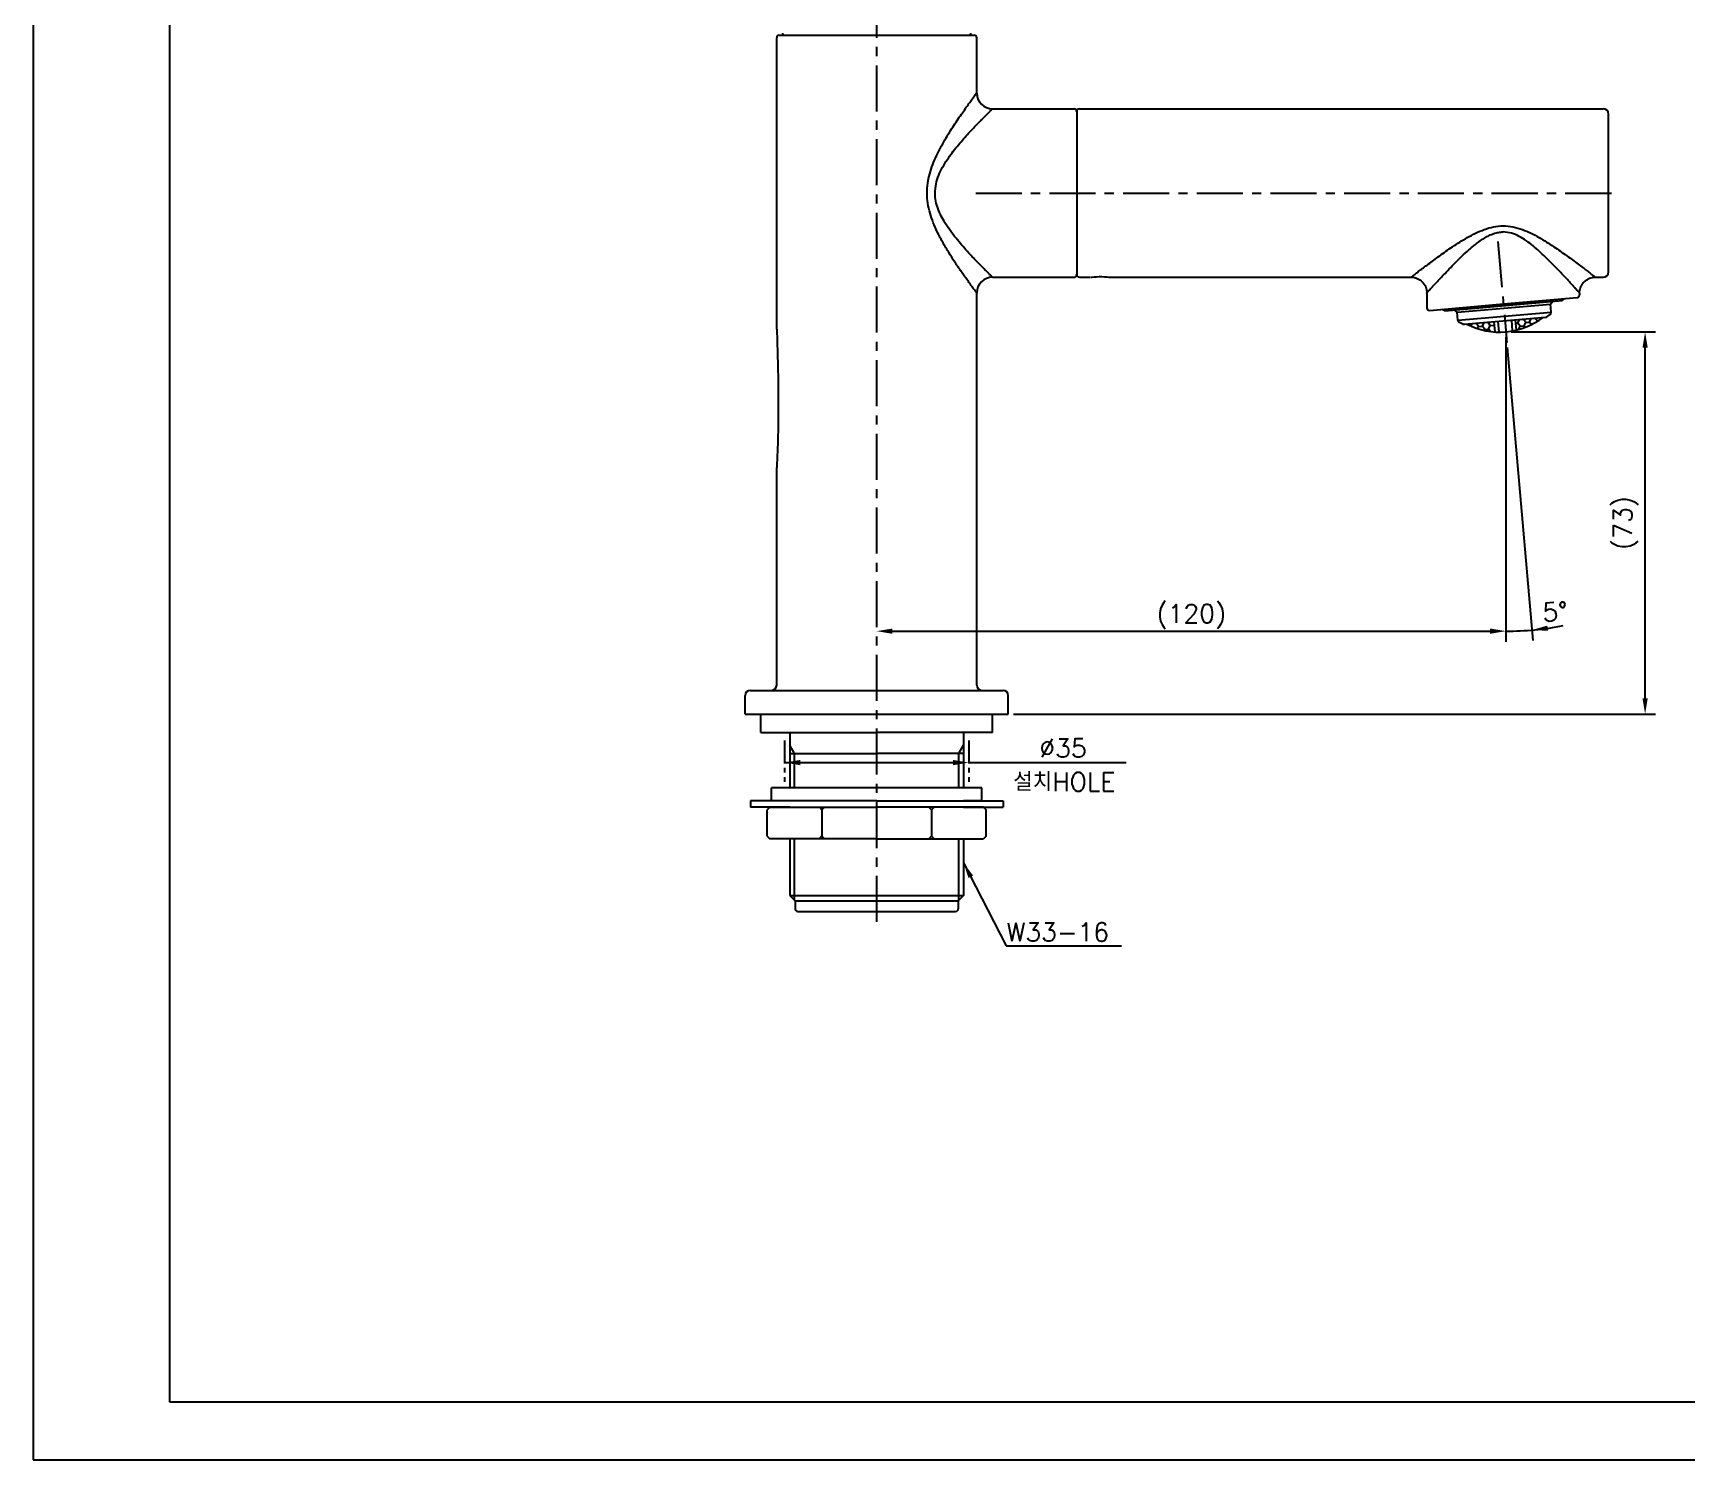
# Model space of a CAD drawing. Extents: x 16558 to 17152, y -14505 to -14085.
# Drawn here: x 16557.9 to 16872, y -14504.8 to -14233.7 of the extents above; entities that cross this region are included whole.
import ezdxf

# ---------------------------------------------------------------- set-up
doc = ezdxf.new("R2010")
doc.units = 0
doc.header["$LTSCALE"] = 7
doc.header["$MEASUREMENT"] = 0
doc.linetypes.add('CENTER', pattern=[2, 1.25, -0.25, 0.25, -0.25])
doc.linetypes.add('PHANTOM', pattern=[2.5, 1.25, -0.25, 0.25, -0.25, 0.25, -0.25])
doc.layers.get('0').update_dxf_attribs({"color": 2, "linetype": 'CONTINUOUS'})
for name, color, linetype in [('00_COMPONENTS', 7, 'CONTINUOUS'), ('08_ALL_FEATURES', 7, 'CONTINUOUS'), ('CL', 1, 'CENTER'), ('D', 2, 'CONTINUOUS'), ('DWG', 7, 'CONTINUOUS'), ('PH', 3, 'PHANTOM'), ('TXT', 4, 'CONTINUOUS')]:
    doc.layers.add(name, color=color, linetype=linetype)
doc.styles.add('GHS', font='ROMANS.shx', dxfattribs={"bigfont": 'GHS.shx'})
doc.dimstyles.new('STANDARD$7', dxfattribs={"dimscale": 0, "dimtxt": 3.5, "dimasz": 3, "dimexe": 2, "dimexo": 1, "dimgap": 1, "dimtad": 3, "dimtoh": 1, "dimdec": 4, "dimdsep": 46, "dimtxsty": 'GHS', "dimcen": 1, "dimclrd": 256, "dimclre": 256, "dimclrt": 256, "dimadec": 4, "dimazin": 2, "dimtfac": 1, "dimtdec": 4, "dimtix": 1, "dimtmove": 2, "dimatfit": 2, "dimfxl": 0, "dimtolj": 1, "dimtzin": 0, "dimlwd": -1, "dimlwe": -1, "dimarcsym": 0})

msp = doc.modelspace()

# ---------------------------------------------------------------- hatches: boundary and pattern name
at = {"layer": 'D', "ltscale": 0.6}
h = msp.add_hatch(dxfattribs=at)
h.set_pattern_fill('HONEY', color=256, scale=6, angle=5)
h.set_pattern_definition([(5, (11602.9937, -15764.7594), (1.06410972, 0.74509765), [0.75, -1.5]), (125, (11602.9937, -15764.7594), (-1.17732835, 0.54899723), [0.75, -1.5]), (65, (11602.9937, -15764.7594), (-0.11321863, 1.29409487), [-1.5, 0.75])])
h.paths.add_polyline_path([(16839.67, -14290.15, 0.104208), (16844.7, -14287.74), (16839.5, -14288.19)])
h.paths.add_polyline_path([(16835.59, -14290.51), (16835.41, -14288.55), (16830.21, -14289.01, 0.104208)])

# ---------------------------------------------------------------- linework, layer by layer
at = {"color": 7, "linetype": 'Continuous'}
for p, q in [((16696.13, -14366.6), (16696.13, -14363.1)), ((16740.13, -14366.6), (16740.13, -14363.1)), ((16696.13, -14366.6), (16718.13, -14366.6)), ((16740.13, -14366.6), (16718.13, -14366.6))]:
    msp.add_line(p, q, dxfattribs=at)
at = {"color": 2, "linetype": 'Continuous'}
msp.add_line((16742.91, -14363.1), (16743.13, -14362.87), dxfattribs=at)
at = {"linetype": 'Continuous'}
msp.add_lwpolyline([(16557.89, -14504.83), (17151.89, -14504.83), (17151.89, -14084.83), (16557.89, -14084.83)], close=True, dxfattribs=at)
at = {"layer": '00_COMPONENTS', "color": 7, "linetype": 'Continuous'}
for p, q in [((16699.13, -14289.96), (16699.13, -14234.6)), ((16699.63, -14234.1), (16718.13, -14234.1)), ((16718.13, -14234.1), (16736.63, -14234.1)), ((16737.13, -14245.1), (16737.13, -14234.6)), ((16740.13, -14248.1), (16755.63, -14248.1)), ((16756.13, -14248.6), (16756.13, -14264.1)), ((16756.63, -14248.1), (16856.13, -14248.1)), ((16857.13, -14279.1), (16857.13, -14249.09)), ((16756.13, -14264.1), (16756.13, -14279.6)), ((16740.13, -14280.1), (16755.63, -14280.1)), ((16756.63, -14280.1), (16758.73, -14280.1)), ((16758.73, -14280.1), (16758.77, -14280.09)), ((16762.5, -14280.09), (16762.53, -14280.1)), ((16762.53, -14280.1), (16819.64, -14280.1)), ((16854.64, -14280.1), (16856.13, -14280.1)), ((16737.13, -14357.6), (16737.13, -14283.1)), ((16822.63, -14283.1), (16822.63, -14285.91)), ((16837.18, -14285.18), (16851.17, -14283.96)), ((16851.63, -14283.1), (16851.63, -14283.46)), ((16823.18, -14286.4), (16837.18, -14285.18)), ((16699.13, -14357.6), (16699.13, -14316.23)), ((16694.13, -14358.6), (16718.13, -14358.6)), ((16718.13, -14358.6), (16742.13, -14358.6)), ((16693.13, -14363.1), (16693.13, -14359.6)), ((16743.13, -14363.1), (16743.13, -14359.6)), ((16693.13, -14363.1), (16718.13, -14363.1)), ((16718.13, -14363.1), (16743.13, -14363.1)), ((16701.63, -14366.6), (16701.63, -14377.1)), ((16734.63, -14366.6), (16734.63, -14377.1)), ((16701.63, -14386.8), (16701.63, -14397.6)), ((16734.63, -14386.8), (16734.63, -14397.6)), ((16701.63, -14397.6), (16702.63, -14398.6)), ((16701.63, -14397.6), (16734.63, -14397.6)), ((16702.63, -14398.6), (16702.63, -14400.1)), ((16702.63, -14398.6), (16733.63, -14398.6)), ((16734.63, -14397.6), (16733.63, -14398.6)), ((16733.63, -14398.6), (16733.63, -14400.1)), ((16703.13, -14400.6), (16733.13, -14400.6))]:
    msp.add_line(p, q, dxfattribs=at)
msp.add_lwpolyline([(16758.85, -14280.08), (16759.07, -14280.06), (16759.41, -14280.03), (16759.86, -14280), (16760.37, -14279.98), (16760.9, -14279.98), (16761.41, -14280), (16761.85, -14280.03), (16762.2, -14280.06), (16762.42, -14280.08)], dxfattribs=at)
for centre, radius, start, end in [((16700.54, -14233.8), 0.3, 162.646, 270), ((16735.73, -14233.8), 0.3, 270, 17.354), ((16699.63, -14234.6), 0.5, 90, 180), ((16736.63, -14234.6), 0.5, 0, 90), ((16740.13, -14245.1), 3, 180, 270), ((16755.63, -14248.6), 0.5, 360, 90), ((16756.63, -14248.6), 0.5, 90, 180), ((16856.13, -14249.09), 1, 359.9813, 89.9117), ((16740.13, -14283.1), 3, 90, 180), ((16755.63, -14279.6), 0.5, 270, 0), ((16756.63, -14279.6), 0.5, 215.8916, 269.839), ((16856.13, -14279.1), 1, 270.0883, 0.0187), ((16823.13, -14285.91), 0.5, 180.1666, 275.0246), ((16694.13, -14359.6), 1, 90, 180), ((16698.13, -14357.6), 1, 270, 0), ((16738.13, -14357.6), 1, 180, 270), ((16742.13, -14359.6), 1, 0, 90), ((16703.13, -14400.1), 0.5, 180, 270), ((16733.13, -14400.1), 0.5, 270, 0)]:
    msp.add_arc(centre, radius, start, end, dxfattribs=at)
for points, knots in [([(16756.13, -14279.6), (16756.13, -14279.65), (16756.15, -14279.75), (16756.2, -14279.85), (16756.23, -14279.89)], [0, 0, 0, 0, 0.481082, 1, 1, 1, 1]), ([(16819.64, -14280.1), (16820.03, -14280.1), (16820.82, -14280.25), (16821.82, -14280.92), (16822.48, -14281.91), (16822.64, -14282.7), (16822.64, -14283.09)], [0, 0, 0, 0, 0.250013, 0.500006, 0.749996, 1, 1, 1, 1]), ([(16851.64, -14283.1), (16851.64, -14282.72), (16851.75, -14282.14), (16852.11, -14281.44), (16852.5, -14280.96), (16852.98, -14280.57), (16853.68, -14280.21), (16854.26, -14280.1), (16854.64, -14280.1)], [0, 0, 0, 0, 0.239628, 0.368515, 0.499923, 0.631343, 0.760266, 1, 1, 1, 1]), ([(16851.17, -14283.96), (16851.23, -14283.95), (16851.35, -14283.92), (16851.51, -14283.8), (16851.6, -14283.64), (16851.63, -14283.52), (16851.63, -14283.46)], [0, 0, 0, 0, 0.250006, 0.499989, 0.749976, 1, 1, 1, 1]), ([(16699.13, -14289.96), (16699.22, -14292.02), (16699.36, -14296.43), (16699.47, -14303.19), (16699.41, -14309.89), (16699.24, -14314.24), (16699.13, -14316.23)], [0, 0, 0, 0, 0.235586, 0.503425, 0.771831, 1, 1, 1, 1])]:
    msp.add_open_spline(points, degree=3, knots=knots, dxfattribs=at)
at = {"layer": '08_ALL_FEATURES', "color": 7, "linetype": 'Continuous'}
msp.add_line((16825.56, -14279.91), (16825.81, -14279.65), dxfattribs=at)
for points, knots in [([(16727.71, -14264.1), (16727.71, -14263.48), (16727.8, -14262.24), (16728.18, -14260.44), (16728.75, -14258.71), (16729.45, -14257.07), (16730.24, -14255.5), (16731.07, -14254.01), (16731.92, -14252.6), (16732.77, -14251.27), (16733.6, -14250.03), (16734.39, -14248.88), (16735.12, -14247.85), (16735.77, -14246.94), (16736.25, -14246.29), (16736.58, -14245.85), (16736.77, -14245.59), (16736.91, -14245.39), (16737.04, -14245.22), (16737.07, -14245.17), (16737.14, -14245.09), (16737.13, -14245.1)], [0, 0, 0, 0, 0.086072, 0.171586, 0.256063, 0.339149, 0.420497, 0.499739, 0.576433, 0.650024, 0.719809, 0.784903, 0.844196, 0.896324, 0.939669, 0.957495, 0.972459, 0.984353, 0.992995, 0.998239, 1, 1, 1, 1]), ([(16729.22, -14264.1), (16729.22, -14263.52), (16729.36, -14262.36), (16729.88, -14260.72), (16730.62, -14259.2), (16731.49, -14257.79), (16732.43, -14256.47), (16733.4, -14255.24), (16734.38, -14254.09), (16735.35, -14253.01), (16736.27, -14252), (16737.15, -14251.08), (16737.84, -14250.37), (16738.35, -14249.86), (16738.7, -14249.51), (16739.01, -14249.2), (16739.29, -14248.92), (16739.54, -14248.68), (16739.74, -14248.48), (16739.89, -14248.34), (16739.98, -14248.25), (16740.03, -14248.19), (16740.08, -14248.15), (16740.1, -14248.13), (16740.12, -14248.11), (16740.12, -14248.1), (16740.14, -14248.09), (16740.13, -14248.1)], [0, 0, 0, 0, 0.087676, 0.174504, 0.259923, 0.343629, 0.42535, 0.504754, 0.581419, 0.654799, 0.724195, 0.788731, 0.84732, 0.873979, 0.898638, 0.921096, 0.941145, 0.958575, 0.973182, 0.984773, 0.989386, 0.993185, 0.996155, 0.998287, 0.999036, 0.999571, 1, 1, 1, 1]), ([(16729.63, -14271.45), (16729.36, -14270.89), (16728.85, -14269.73), (16728.23, -14267.93), (16727.81, -14266.04), (16727.71, -14264.74), (16727.71, -14264.1)], [0, 0, 0, 0, 0.244506, 0.493507, 0.745844, 1, 1, 1, 1]), ([(16731.13, -14269.8), (16730.87, -14269.37), (16730.37, -14268.5), (16729.75, -14267.12), (16729.33, -14265.64), (16729.22, -14264.61), (16729.22, -14264.1)], [0, 0, 0, 0, 0.24462, 0.493423, 0.745693, 1, 1, 1, 1]), ([(16737.13, -14283.1), (16737.13, -14283.09), (16737.11, -14283.07), (16737.08, -14283.02), (16737.02, -14282.94), (16736.89, -14282.77), (16736.68, -14282.48), (16736.36, -14282.05), (16735.97, -14281.52), (16735.53, -14280.9), (16735.02, -14280.21), (16734.28, -14279.14), (16733.27, -14277.68), (16732.03, -14275.78), (16730.78, -14273.69), (16730, -14272.22), (16729.63, -14271.45)], [0, 0, 0, 0, 0.001487, 0.005926, 0.013282, 0.023479, 0.052027, 0.090645, 0.138248, 0.193719, 0.255993, 0.324108, 0.474601, 0.639804, 0.815855, 1, 1, 1, 1]), ([(16735.35, -14275.18), (16734.61, -14274.37), (16733.5, -14273.1), (16732.11, -14271.29), (16731.44, -14270.31), (16731.13, -14269.8)], [0, 0, 0, 0, 0.481176, 0.736727, 1, 1, 1, 1]), ([(16819.64, -14280.1), (16819.64, -14280.1), (16819.64, -14280.09), (16819.65, -14280.09), (16819.66, -14280.08), (16819.67, -14280.08), (16819.68, -14280.06), (16819.71, -14280.04), (16819.75, -14280.01), (16819.8, -14279.97), (16819.87, -14279.91), (16819.95, -14279.85), (16820.08, -14279.75), (16820.27, -14279.6), (16820.53, -14279.4), (16820.84, -14279.16), (16821.18, -14278.9), (16821.56, -14278.61), (16822.14, -14278.17), (16822.94, -14277.58), (16823.98, -14276.82), (16825.1, -14276.01), (16826.28, -14275.15), (16827.54, -14274.28), (16828.89, -14273.41), (16830.33, -14272.55), (16831.87, -14271.72), (16833.52, -14270.99), (16835.27, -14270.47), (16836.5, -14270.33), (16837.11, -14270.33)], [0, 0, 0, 0, 0.000096, 0.000397, 0.000902, 0.00161, 0.002517, 0.003622, 0.006419, 0.009983, 0.014299, 0.019351, 0.025122, 0.038762, 0.055095, 0.074, 0.095354, 0.119027, 0.14485, 0.202231, 0.266042, 0.334709, 0.40685, 0.482099, 0.560817, 0.643451, 0.730234, 0.819456, 0.909389, 1, 1, 1, 1]), ([(16825.81, -14279.65), (16826.17, -14279.27), (16826.91, -14278.5), (16828.06, -14277.31), (16829.29, -14276.09), (16830.38, -14275.08), (16831.32, -14274.29), (16832.3, -14273.5), (16833.35, -14272.76), (16834.46, -14272.15), (16835.32, -14271.79), (16836.21, -14271.56), (16836.81, -14271.5), (16837.12, -14271.5)], [0, 0, 0, 0, 0.109363, 0.225689, 0.3472, 0.47379, 0.539071, 0.605775, 0.740669, 0.807219, 0.872431, 0.936415, 1, 1, 1, 1]), ([(16837.11, -14270.33), (16837.74, -14270.33), (16838.99, -14270.48), (16840.77, -14270.99), (16842.42, -14271.71), (16843.94, -14272.54), (16845.37, -14273.4), (16847.14, -14274.55), (16849.13, -14275.95), (16850.97, -14277.31), (16852.26, -14278.27), (16853.05, -14278.87), (16853.69, -14279.36), (16854.13, -14279.7), (16854.39, -14279.9), (16854.53, -14280.01), (16854.61, -14280.07), (16854.64, -14280.1)], [0, 0, 0, 0, 0.092396, 0.184306, 0.272244, 0.357006, 0.439123, 0.518404, 0.667108, 0.798512, 0.855081, 0.90403, 0.944192, 0.974372, 0.985345, 0.993374, 1, 1, 1, 1]), ([(16851.64, -14283.1), (16851.61, -14283.07), (16851.55, -14283), (16851.43, -14282.87), (16851.22, -14282.63), (16850.85, -14282.23), (16850.32, -14281.64), (16849.67, -14280.93), (16848.61, -14279.79), (16847.09, -14278.19), (16845.44, -14276.53), (16843.98, -14275.16), (16842.8, -14274.14), (16841.55, -14273.16), (16840.2, -14272.3), (16838.72, -14271.69), (16837.66, -14271.51), (16837.14, -14271.5)], [0, 0, 0, 0, 0.006971, 0.015409, 0.026935, 0.058605, 0.100691, 0.151904, 0.210968, 0.347606, 0.500943, 0.581676, 0.66426, 0.748094, 0.832486, 0.917314, 1, 1, 1, 1]), ([(16740.13, -14280.1), (16740.13, -14280.09), (16740.09, -14280.06), (16740.02, -14279.99), (16739.9, -14279.87), (16739.74, -14279.71), (16739.53, -14279.51), (16739.18, -14279.16), (16738.66, -14278.64), (16737.95, -14277.92), (16737.14, -14277.1), (16736.26, -14276.17), (16735.66, -14275.52), (16735.35, -14275.18)], [0, 0, 0, 0, 0.004958, 0.019743, 0.04412, 0.077717, 0.120049, 0.170567, 0.293741, 0.442414, 0.612122, 0.799037, 1, 1, 1, 1]), ([(16822.64, -14283.1), (16822.64, -14283.1), (16822.64, -14283.1), (16822.64, -14283.09), (16822.65, -14283.09), (16822.66, -14283.08), (16822.67, -14283.06), (16822.69, -14283.03), (16822.72, -14283), (16822.76, -14282.96), (16822.8, -14282.91), (16822.87, -14282.84), (16822.97, -14282.73), (16823.1, -14282.57), (16823.26, -14282.4), (16823.44, -14282.2), (16823.64, -14281.98), (16823.95, -14281.64), (16824.38, -14281.18), (16824.95, -14280.57), (16825.35, -14280.14), (16825.56, -14279.91)], [0, 0, 0, 0, 0.000321, 0.001224, 0.002703, 0.004755, 0.010557, 0.018592, 0.028825, 0.041218, 0.055734, 0.072337, 0.111654, 0.158877, 0.213721, 0.275903, 0.345141, 0.421155, 0.592272, 0.786281, 1, 1, 1, 1])]:
    msp.add_open_spline(points, degree=3, knots=knots, dxfattribs=at)
at = {"layer": 'CL'}
for p, q in [((16718.13, -14402.6), (16718.13, -14193.5)), ((16736.93, -14264.1), (16859.13, -14264.1)), ((16836.14, -14273.3), (16837.82, -14292.48))]:
    msp.add_line(p, q, dxfattribs=at)
at = {"layer": 'D'}
for p, q in [((16825.73, -14286.31), (16825.72, -14286.18)), ((16828.38, -14286.76), (16846.11, -14285.21)), ((16848.65, -14284.31), (16848.63, -14284.18)), ((16837.64, -14291.49), (16837.64, -14349.35)), ((16837.9, -14293.47), (16842.77, -14349.12)), ((16838.64, -14290.49), (16866.09, -14290.49)), ((16864.09, -14360.1), (16864.09, -14293.49)), ((16721.13, -14347.35), (16834.64, -14347.35)), ((16744.13, -14363.1), (16866.09, -14363.1)), ((16702.53, -14377.1), (16702.53, -14370.6)), ((16733.73, -14377.1), (16733.73, -14370.6)), ((16700.63, -14372.32), (16732.63, -14372.32)), ((16735.63, -14372.32), (16765.52, -14372.32)), ((16702.53, -14398.5), (16702.53, -14386.8)), ((16733.73, -14398.5), (16733.73, -14386.8))]:
    msp.add_line(p, q, dxfattribs=at)
at = {"layer": 'D', "ltscale": 0.6}
for p, q in [((16828.52, -14288.29), (16846.25, -14286.74)), ((16702.53, -14370.6), (16701.63, -14369.04)), ((16733.73, -14370.6), (16734.63, -14369.04))]:
    msp.add_line(p, q, dxfattribs=at)
at = {"layer": 'D'}
msp.add_arc((16837.64, -14290.49), 56.86, 270, 281.0506, dxfattribs=at)
for points in [[(16863.59, -14293.49), (16864.59, -14293.49), (16864.09, -14290.49)], [(16721.13, -14346.85), (16721.13, -14347.85), (16718.13, -14347.35)], [(16834.64, -14346.85), (16834.64, -14347.85), (16837.64, -14347.35)], [(16845.64, -14347.29), (16845.52, -14346.3), (16842.6, -14347.13)], [(16863.59, -14360.1), (16864.59, -14360.1), (16864.09, -14363.1)], [(16703.63, -14371.82), (16703.63, -14372.82), (16700.63, -14372.32)], [(16732.63, -14371.82), (16732.63, -14372.82), (16735.63, -14372.32)]]:
    msp.add_solid(points, dxfattribs=at)
at = {"layer": 'DWG'}
for p, q in [((16826.05, -14286.46), (16825.49, -14286.2)), ((16826.05, -14286.46), (16848.36, -14284.51)), ((16827.84, -14286.3), (16846.57, -14284.67)), ((16828.52, -14288.29), (16828.38, -14286.76)), ((16845.44, -14287.61), (16846.04, -14287.19)), ((16846.25, -14286.74), (16846.11, -14285.21)), ((16848.36, -14284.51), (16848.86, -14284.16)), ((16829.47, -14289.01), (16828.8, -14288.7)), ((16829.72, -14289.05), (16845.19, -14287.7)), ((16835.59, -14290.51), (16835.41, -14288.55)), ((16836.34, -14290.54), (16836.16, -14288.49)), ((16838.93, -14290.31), (16838.75, -14288.26)), ((16839.67, -14290.15), (16839.5, -14288.19)), ((16701.63, -14370.6), (16718.13, -14370.6)), ((16734.63, -14370.6), (16718.13, -14370.6)), ((16718.13, -14377.1), (16698.13, -14377.1)), ((16698.13, -14379.6), (16698.13, -14377.1)), ((16738.13, -14377.1), (16718.13, -14377.1)), ((16738.13, -14379.6), (16738.13, -14377.1)), ((16718.13, -14379.6), (16694.13, -14379.6)), ((16694.13, -14379.6), (16694.13, -14380.8)), ((16701.63, -14380.8), (16694.13, -14380.8)), ((16697.85, -14380.8), (16697.35, -14381.3)), ((16697.35, -14386.3), (16697.35, -14381.3)), ((16697.85, -14380.8), (16718.13, -14380.8)), ((16701.63, -14379.6), (16698.13, -14379.6)), ((16707.74, -14381.3), (16707.24, -14380.8)), ((16707.74, -14381.3), (16708.24, -14380.8)), ((16707.74, -14381.3), (16707.74, -14386.3)), ((16718.13, -14379.6), (16742.13, -14379.6)), ((16738.42, -14380.8), (16718.13, -14380.8)), ((16728.53, -14381.3), (16728.03, -14380.8)), ((16728.53, -14381.3), (16729.03, -14380.8)), ((16728.53, -14381.3), (16728.53, -14386.3)), ((16738.13, -14379.6), (16734.63, -14379.6)), ((16734.63, -14380.8), (16742.13, -14380.8)), ((16738.42, -14380.8), (16738.92, -14381.3)), ((16738.92, -14386.3), (16738.92, -14381.3)), ((16742.13, -14379.6), (16742.13, -14380.8)), ((16697.35, -14386.3), (16697.85, -14386.8)), ((16718.13, -14386.8), (16697.85, -14386.8)), ((16707.74, -14386.3), (16707.24, -14386.8)), ((16707.74, -14386.3), (16708.24, -14386.8)), ((16718.13, -14386.8), (16738.42, -14386.8)), ((16728.53, -14386.3), (16728.03, -14386.8)), ((16728.53, -14386.3), (16729.03, -14386.8)), ((16738.92, -14386.3), (16738.42, -14386.8))]:
    msp.add_line(p, q, dxfattribs=at)
at = {"layer": 'DWG', "ltscale": 0.6}
for p, q in [((16828.38, -14286.76), (16827.84, -14286.3)), ((16846.11, -14285.21), (16846.57, -14284.67))]:
    msp.add_line(p, q, dxfattribs=at)
at = {"layer": 'DWG'}
for centre, radius, start, end in [((16845.75, -14286.78), 0.5, 305, 5), ((16829.01, -14288.24), 0.5, 185, 245), ((16829.68, -14288.55), 0.5, 245, 275), ((16836.46, -14277.01), 13.52, 242.4851, 275), ((16836.46, -14277.01), 13.52, 275, 307.5149), ((16845.15, -14287.2), 0.5, 275, 305)]:
    msp.add_arc(centre, radius, start, end, dxfattribs=at)
at = {"layer": 'PH', "ltscale": 0.5}
for p, q in [((16700.63, -14368.1), (16700.63, -14376.1)), ((16735.63, -14368.1), (16735.63, -14376.1))]:
    msp.add_line(p, q, dxfattribs=at)
at = {"layer": 'TXT', "color": 4}
msp.add_line((16583.89, -14493.83), (16583.89, -14103.83), dxfattribs=at)
at = {"layer": 'TXT', "color": 4, "linetype": 'Continuous'}
msp.add_line((17137.89, -14493.83), (16583.89, -14493.83), dxfattribs=at)

# ---------------------------------------------------------------- texts
at = {"layer": 'D', "style": 'GHS'}
msp.add_text('W33-16', height=3.5, dxfattribs=at).set_placement((16742.78, -14406.27))
at = {"layer": 'D', "char_height": 3.5, "attachment_point": 5, "style": 'GHS'}
for s, insert, rotation in [('\\A1;(73)', (16860.42, -14326.79), 90), ('\\A1;5°', (16846.98, -14343.67), 3.6141)]:
    msp.add_mtext(s, dxfattribs=dict(at, insert=insert, rotation=rotation))
for s, insert in [('\\A1;(120)', (16777.89, -14344.6)), ('\\A1;%%C35', (16753.52, -14369.57)), ('\\A1;설치HOLE', (16753.77, -14375.98))]:
    msp.add_mtext(s, dxfattribs=dict(at, insert=insert))

# ---------------------------------------------------------------- leaders
at = {"layer": 'D'}
msp.add_leader([(16734.63, -14391.36), (16742.73, -14407.12), (16764.63, -14407.12)], dimstyle='STANDARD$7', override={"dimscale": 1, "dimexo": 1.5, "dimtad": 0, "dimcen": -1, "dimatfit": 0}, dxfattribs=at)

doc.saveas('drawing.dxf')
